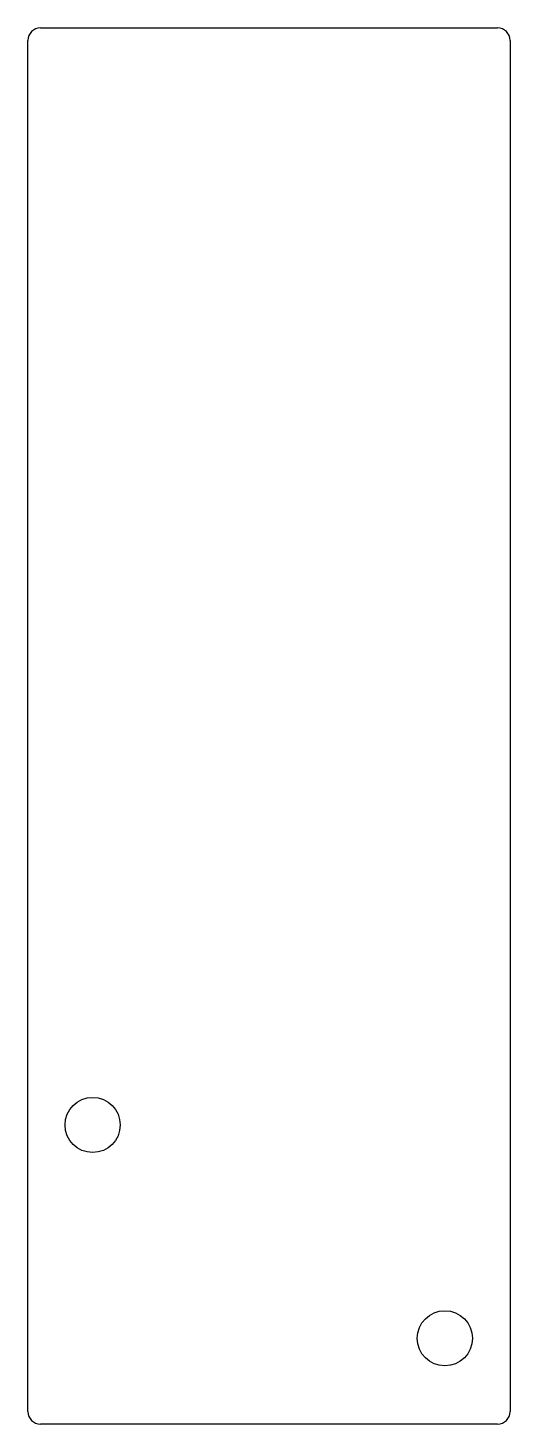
# Model space of a CAD drawing. Header units: millimetres. Extents: x 202.3 to 221.6, y -112.4 to -56.7.
import ezdxf

# ---------------------------------------------------------------- set-up
doc = ezdxf.new("R2010")
doc.units = ezdxf.units.MM

msp = doc.modelspace()

# ---------------------------------------------------------------- linework, layer by layer
for p, q in [((202.848, -56.7025), (221.068, -56.7025)), ((202.348, -111.8635), (202.348, -57.2025)), ((221.568, -57.2025), (221.568, -111.8635)), ((221.068, -112.3635), (202.848, -112.3635))]:
    msp.add_line(p, q)
for centre in [(204.927, -100.4385), (218.969, -108.9425)]:
    msp.add_circle(centre, 1.1)
for centre, start, end in [((202.848, -57.2025), 90, 180), ((221.068, -57.2025), 0, 90), ((202.848, -111.8635), 180, 270), ((221.068, -111.8635), 270, 0)]:
    msp.add_arc(centre, 0.5, start, end)

doc.saveas('drawing.dxf')
